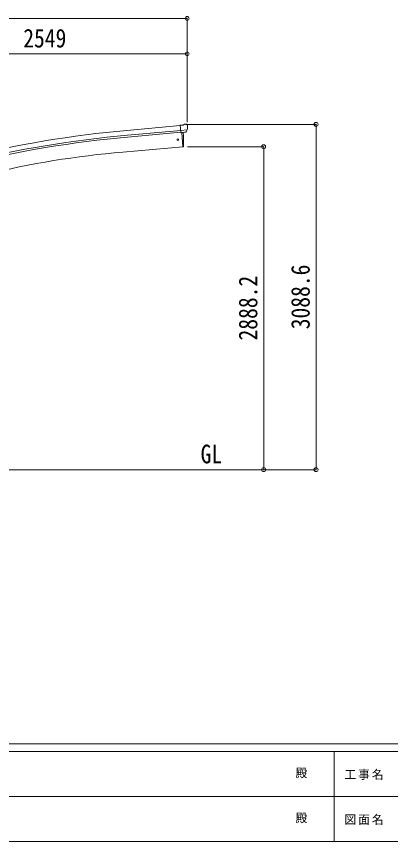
# Model space of a CAD drawing. Units: millimetres at full size. Extents: x -9783 to 33612, y -6828 to 13322.
# Drawn here: x -3312 to 35, y -6828 to 551 of the extents above; entities that cross this region are included whole.
import ezdxf
from ezdxf.enums import TextEntityAlignment as Align

# ---------------------------------------------------------------- set-up
doc = ezdxf.new("R2010")
doc.units = ezdxf.units.MM
doc.header["$LTSCALE"] = 35
doc.header["$PDMODE"] = 32
doc.header["$PDSIZE"] = 35
for name, color, linetype, lineweight in [('0-0_0', 7, 'Continuous', 9), ('0-1_本体', 4, 'Continuous', 9), ('0-2_部品', 7, 'Continuous', 9), ('0-A_寸法', 6, 'Continuous', 9), ('F-0_240', 7, 'Continuous', 9)]:
    doc.layers.add(name, color=color, linetype=linetype, lineweight=lineweight)
doc.styles.add('ＭＳ ゴシック', font='')
doc.styles.get('ＭＳ ゴシック').set_extended_font_data('MS Gothic')

msp = doc.modelspace()

# ---------------------------------------------------------------- linework, layer by layer
at = {"layer": '0-0_0', "color": 6}
for p, q in [((-630.73, -3502.44), (-630.73, -413.84)), ((-1099.74, -614.24), (-1099.74, -3502.44))]:
    msp.add_line(p, q, dxfattribs=at)
at = {"layer": '0-0_0'}
msp.add_line((-7345.08, -3502.44), (-1338.41, -3502.44), dxfattribs=at)
at = {"layer": '0-1_本体'}
for p, q in [((-1846.19, -424.64), (-2323.51, -467.92)), ((-1842.43, -467.63), (-2319.61, -510.9)), ((-1840.96, -484.41), (-2318.1, -527.67)), ((-1833.74, -486.62), (-1822.58, -614.23)), ((-2360.53, -661.29), (-1822.58, -614.23))]:
    msp.add_line(p, q, dxfattribs=at)
for centre, radius, start, end in [((-1418.81, -10457.84), 10030.81, 95.17465, 103.67464), ((-1418.81, -10457.84), 9987.65, 95.17465, 103.67464), ((-1418.81, -10457.84), 9970.81, 95.17465, 103.67464), ((-1626.9, -9046.61), 8417.35, 95.00001, 103.5)]:
    msp.add_arc(centre, radius, start, end, dxfattribs=at)
at = {"layer": '0-2_部品'}
for p, q in [((-1819.81, -420.25), (-1846.38, -422.57)), ((-1840.72, -487.23), (-1846.38, -422.57)), ((-1819.81, -420.25), (-1808.09, -413.48)), ((-1793.19, -411.9), (-1806.85, -413.09)), ((-1784.05, -417.65), (-1789.54, -413.05)), ((-1782.99, -419.69), (-1782.87, -421.03)), ((-1783.51, -462.54), (-1842.43, -467.69)), ((-1830.76, -486.36), (-1840.72, -487.23)), ((-1833.74, -486.62), (-1822.58, -614.23)), ((-1797.15, -483.42), (-1804.85, -484.1)), ((-1794.76, -482.02), (-1783.83, -463.08)), ((-1822.58, -614.23), (-1820.52, -613.97))]:
    msp.add_line(p, q, dxfattribs=at)
for points in [[(-1830.76, -486.36), (-1830.48, -486.43), (-1805.11, -484.21), (-1804.85, -484.1)], [(-1783.44, -461.9), (-1783.73, -462.89), (-1783.83, -463.08)]]:
    msp.add_lwpolyline(points, dxfattribs=at)
msp.add_circle((-1868.27, -550.97), 6.5, dxfattribs=at)
for centre, radius, start, end in [((-1806.59, -416.08), 3, 95, 120), ((-1792.75, -416.88), 5, 50.00648, 94.99352), ((-1984.5, -438.67), 202.4, 353.4085, 5), ((-2716.35, -558.41), 900, 356.63919, 4.64986), ((-1820.89, -611), 3, 277, 356.63919)]:
    msp.add_arc(centre, radius, start, end, dxfattribs=at)
for centre, major_axis, ratio, start_param, end_param in [((-1778.66, -415.64), (-15.35, 3.44), 0.101033, 5.9751426, 5.9753737), ((-1785.98, -419.94), (2.71, -1.31), 0.997474, 0.5366567, 1.3225652), ((-1797.42, -480.43), (1.62, -2.54), 0.997631, 5.8041905, 5.8929484), ((-1797.49, -480.32), (-3.5, 2.17), 0.650902, 2.1145521, 2.1873627), ((-1797.36, -480.51), (1.62, -2.54), 0.997631, 5.965759, 6.7621801)]:
    msp.add_ellipse(centre, major_axis=major_axis, ratio=ratio, start_param=start_param, end_param=end_param, dxfattribs=at)
at = {"layer": '0-A_寸法'}
for p, q in [((-6898.75, 533.18), (-1784.75, 533.18)), ((-1784.75, 533.18), (-1784.75, -395.67)), ((-4333.75, 216.56), (-1784.75, 216.56)), ((-1784.75, 216.56), (-1784.75, -4.44)), ((-630.73, -413.84), (-1797.75, -413.84)), ((-1099.74, -614.24), (-1781.05, -614.24)), ((-1099.74, -3502.44), (-1428.57, -3502.44)), ((-630.73, -3502.44), (-1099.74, -3502.44))]:
    msp.add_line(p, q, dxfattribs=at)
for p in [(-1784.75, 533.18), (-1784.75, 216.56), (-630.73, -413.84), (-1099.74, -614.24), (-1099.74, -3502.44), (-630.73, -3502.44)]:
    msp.add_point(p, dxfattribs=at)
at = {"layer": 'F-0_240', "color": 5}
for p, q in [((-9783.03, -5953.1), (9396.97, -5953.1)), ((-9783.03, -6023.1), (6285.75, -6023.1)), ((-469.25, -6023.1), (-469.25, -6828.1)), ((-3969.25, -6425.6), (3205.75, -6425.6)), ((-9783.03, -6828.1), (9396.97, -6828.1))]:
    msp.add_line(p, q, dxfattribs=at)

# ---------------------------------------------------------------- texts
at = {"layer": '0-0_0', "style": 'ＭＳ ゴシック', "width": 0.85}
msp.add_text('GL', height=166.8, dxfattribs=at).set_placement((-1664.36, -3495.5), align=Align.BOTTOM_LEFT)
at = {"layer": '0-A_寸法', "color": 7, "style": 'ＭＳ ゴシック', "width": 0.85}
msp.add_text('2549', height=166.8, dxfattribs=at).set_placement((-3251.75, 223.56), align=Align.BOTTOM_LEFT)
for s, p in [('3088.6', (-637.73, -2246.89)), ('2888.2', (-1106.74, -2347.09))]:
    msp.add_text(s, height=166.8, rotation=90, dxfattribs=at).set_placement(p, align=Align.BOTTOM_LEFT)
at = {"layer": 'F-0_240', "style": 'ＭＳ ゴシック'}
for p in [(-814.24, -6276.85), (-814.24, -6679.35)]:
    msp.add_text('殿', height=76.98, dxfattribs=at).set_placement(p, align=Align.BOTTOM_LEFT)
at = {"layer": 'F-0_240', "char_height": 76.98, "attachment_point": 7, "style": 'ＭＳ ゴシック'}
for s, insert in [('\\T1.17;工事名', (-376.96, -6276.85)), ('\\T1.17;図面名', (-376.96, -6679.35))]:
    msp.add_mtext(s, dxfattribs=dict(at, insert=insert))

doc.saveas('drawing.dxf')
